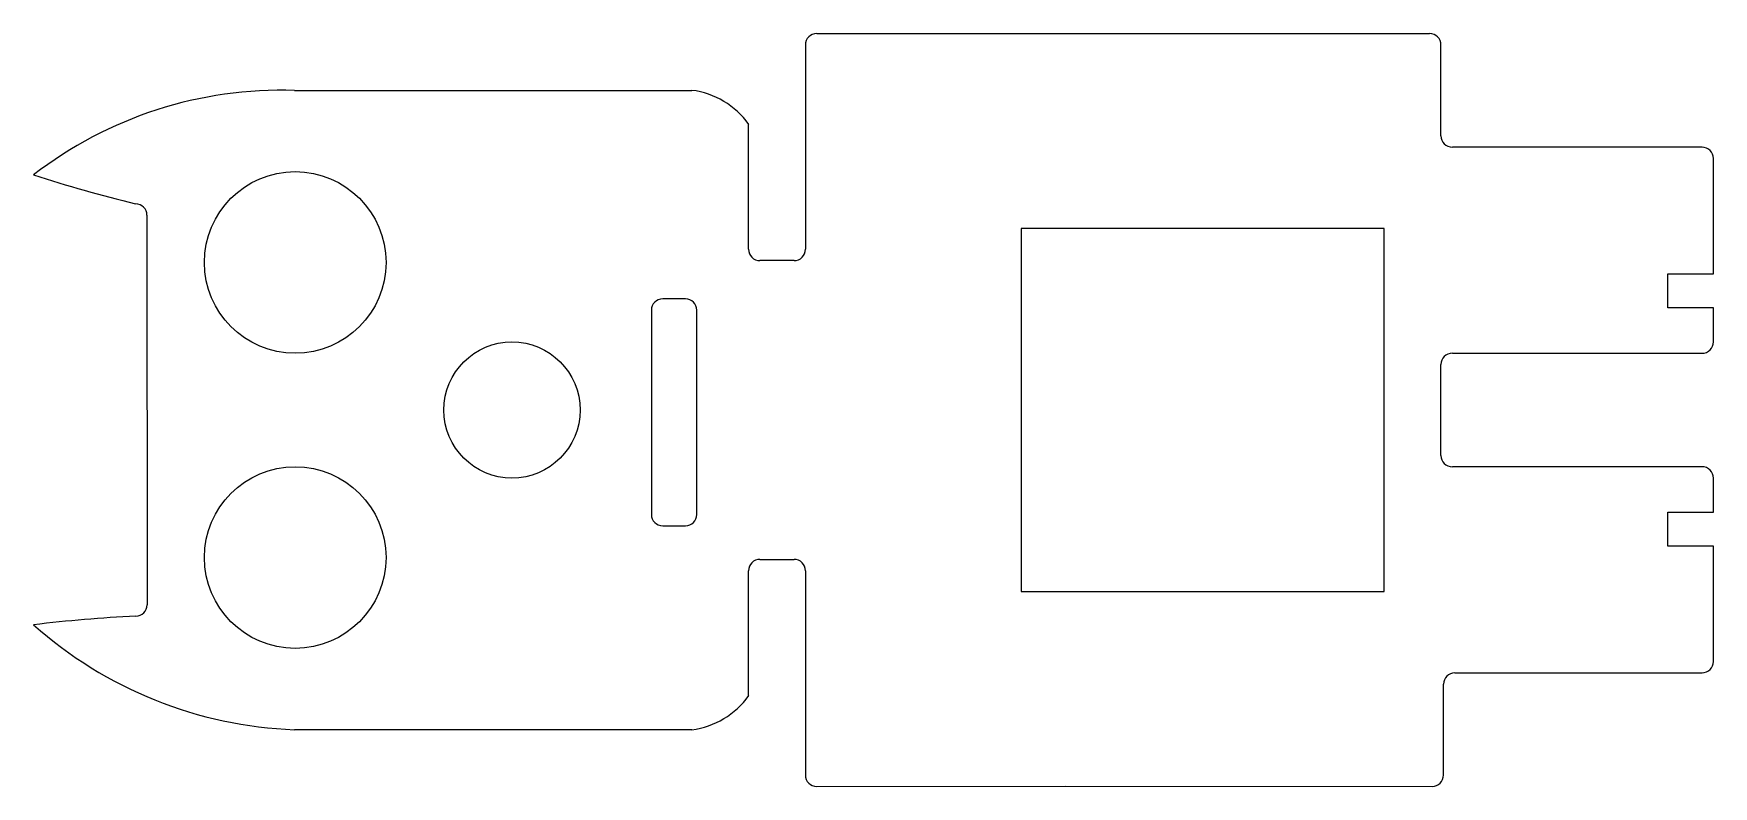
# Model space of a CAD drawing. Header units: millimetres. Extents: x -53 to 95, y -14 to 53.
import ezdxf

# ---------------------------------------------------------------- set-up
doc = ezdxf.new("R2010")
doc.units = ezdxf.units.MM
doc.layers.add('Corte exterior', color=1, linetype='Continuous', true_color=0xff0000)

msp = doc.modelspace()

# ---------------------------------------------------------------- linework, layer by layer
at = {"layer": 'Corte exterior'}
for p, q in [((16.36, 52.7), (45.36, 52.7)), ((45.36, 52.7), (70.36, 52.7)), ((15.36, 51.7), (15.36, 33.7)), ((71.36, 43.7), (71.36, 51.7)), ((-29.64, 47.7), (5.36, 47.7)), ((10.36, 33.7), (10.36, 44.7)), ((94.36, 42.7), (72.36, 42.7)), ((95.36, 31.54), (95.36, 41.7)), ((-42.65, 36.7), (-42.64, 2.38)), ((34.36, 35.54), (34.36, 20.04)), ((66.36, 35.54), (34.36, 35.54)), ((66.36, 3.54), (66.36, 35.54)), ((14.36, 32.7), (11.36, 32.7)), ((91.36, 31.54), (95.36, 31.54)), ((91.36, 28.54), (91.36, 31.54)), ((1.79, 28.34), (1.79, 10.34)), ((4.79, 29.34), (2.79, 29.34)), ((5.79, 10.34), (5.79, 28.34)), ((95.36, 28.54), (91.36, 28.54)), ((95.36, 25.54), (95.36, 28.54)), ((72.36, 24.54), (94.36, 24.54)), ((71.36, 15.54), (71.36, 23.54)), ((34.36, 20.04), (34.36, 3.54)), ((94.36, 14.54), (72.36, 14.54)), ((95.36, 10.54), (95.36, 13.54)), ((91.36, 10.54), (95.36, 10.54)), ((91.36, 7.54), (91.36, 10.54)), ((2.79, 9.34), (4.79, 9.34)), ((95.36, 7.54), (91.36, 7.54)), ((95.36, -2.62), (95.36, 7.54)), ((11.36, 6.38), (14.36, 6.38)), ((10.36, -5.62), (10.36, 5.38)), ((15.36, 5.38), (15.36, -12.62)), ((34.36, 3.54), (66.36, 3.54)), ((72.58, -3.62), (94.36, -3.62)), ((71.58, -12.62), (71.58, -4.62)), ((-29.64, -8.62), (5.36, -8.62)), ((16.36, -13.62), (38.3, -13.61)), ((38.3, -13.61), (70.58, -13.62))]:
    msp.add_line(p, q, dxfattribs=at)
for centre, radius in [((-29.59, 32.54), 8), ((-10.49, 19.54), 6), ((-29.59, 6.54), 8)]:
    msp.add_circle(centre, radius, dxfattribs=at)
for centre, radius, start, end in [((16.36, 51.7), 1, 90, 180), ((70.36, 51.7), 1, 360, 90), ((-30.79, 12.03), 35.69, 88.1522, 127.7499), ((4.47, 40.55), 7.21, 35.1792, 82.8933), ((72.36, 43.7), 1, 180, 270), ((94.36, 41.7), 1, 360, 90), ((-14.82, 156.56), 122.3, 251.9853, 256.3635), ((-43.65, 36.7), 1, 0, 90), ((11.36, 33.7), 1, 180, 270), ((11.36, 33.7), 1, 180, 270), ((14.36, 33.7), 1, 270, 360), ((2.79, 28.34), 1, 90, 180), ((4.79, 28.34), 1, 0, 90), ((94.36, 25.54), 1, 270, 0), ((72.36, 23.54), 1, 90, 180), ((72.36, 15.54), 1, 180, 270), ((94.36, 13.54), 1, 360, 90), ((2.79, 10.34), 1, 180, 270), ((4.79, 10.34), 1, 270, 0), ((11.36, 5.38), 1, 90, 180), ((11.36, 5.38), 1, 90, 180), ((14.36, 5.38), 1, 360, 90), ((-43.64, 2.38), 1, 270, 0), ((-38.28, -116.54), 118.03, 92.602, 96.9871), ((-28.3, 27.94), 36.59, 228.3029, 267.9007), ((94.36, -2.62), 1, 270, 360), ((72.58, -4.62), 1, 90, 180), ((4.47, -1.47), 7.21, 277.1067, 324.8208), ((16.36, -12.62), 1, 180, 270), ((70.58, -12.62), 1, 270, 0)]:
    msp.add_arc(centre, radius, start, end, dxfattribs=at)

doc.saveas('drawing.dxf')
